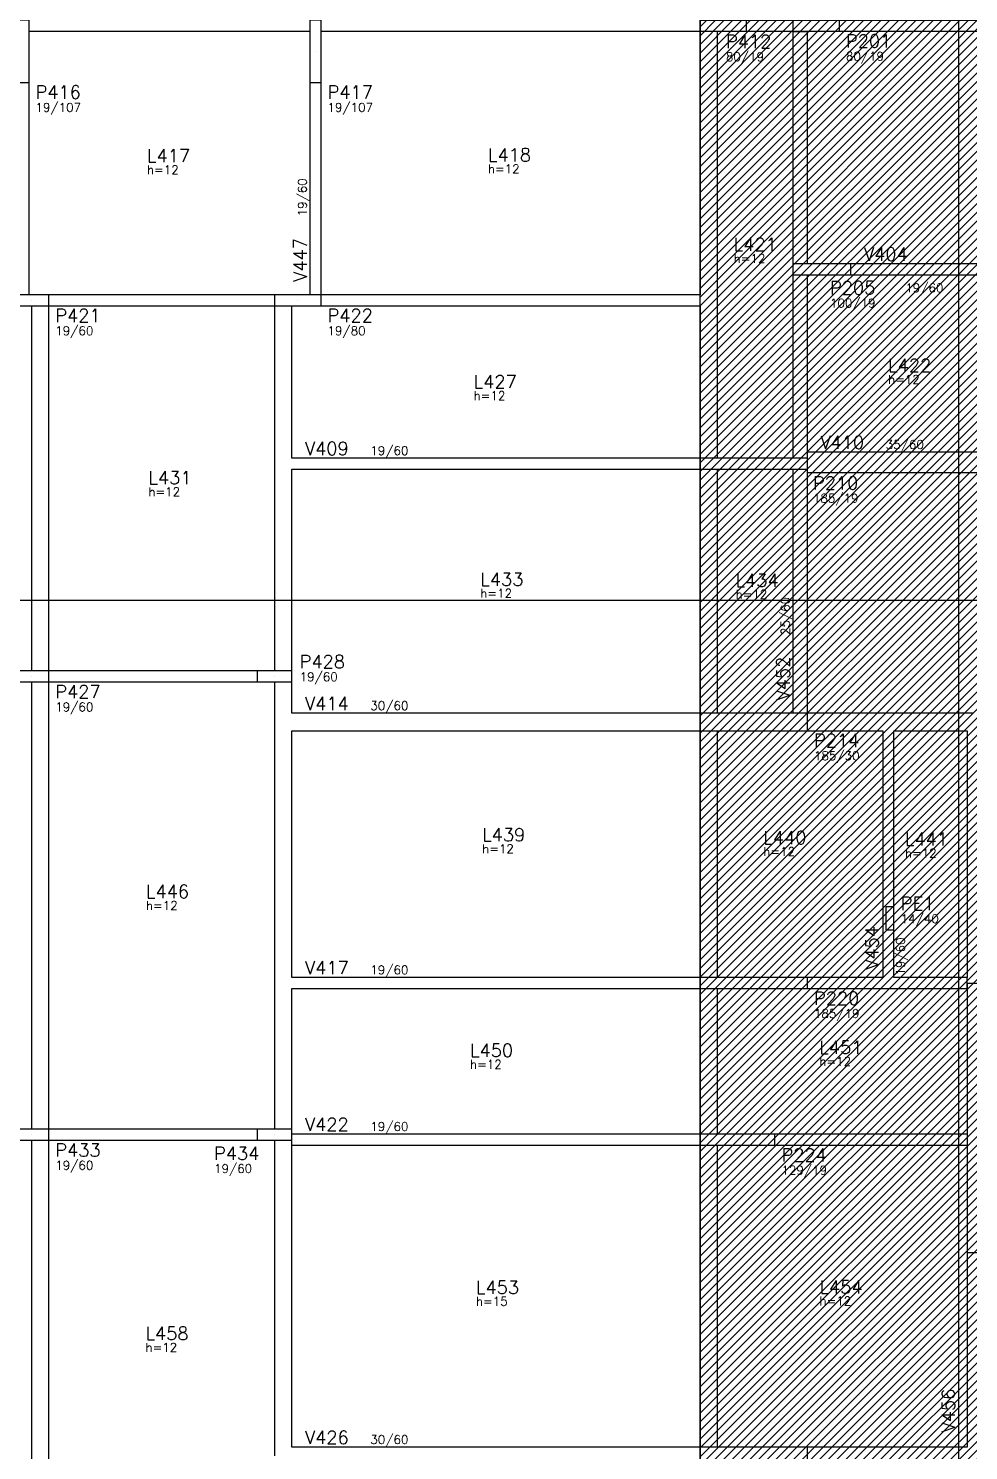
# Model space of a CAD drawing. Extents: x -9640 to 3028, y -572 to 5735.
# Drawn here: x -3574 to -1954, y 1861 to 4313 of the extents above; entities that cross this region are included whole.
import ezdxf

# ---------------------------------------------------------------- set-up
doc = ezdxf.new("R2010")
doc.units = 0
doc.header["$LTSCALE"] = 100
doc.header["$MEASUREMENT"] = 0
doc.linetypes.add('ESTILO_TQS_0004', pattern=[2.4, 1.5, 0.2, 0.15, -0.2, 0.15, -0.2])
for name, color, linetype in [('01', 7, 'CONTINUOUS'), ('10', 7, 'CONTINUOUS'), ('11', 7, 'CONTINUOUS'), ('12', 7, 'CONTINUOUS'), ('13', 7, 'CONTINUOUS'), ('18', 4, 'CONTINUOUS'), ('2', 5, 'CONTINUOUS'), ('205', 5, 'ESTILO_TQS_0004'), ('242', 7, 'CONTINUOUS'), ('3', 1, 'CONTINUOUS'), ('8', 7, 'CONTINUOUS'), ('9', 3, 'CONTINUOUS')]:
    doc.layers.add(name, color=color, linetype=linetype)
doc.styles.get("Standard").update_dxf_attribs({"font": 'ROMANS.SHX'})

msp = doc.modelspace()

# ---------------------------------------------------------------- hatches: boundary and pattern name
at = {"layer": '205', "linetype": 'Continuous'}
h = msp.add_hatch(dxfattribs=at)
h.set_pattern_fill('ANSI31', color=256, scale=85)
edge = h.paths.add_edge_path()
edge.add_line((-2416.626021, 4326.596), (-1386.626, 4326.596))
edge.add_line((-1386.626, 4326.596), (-1386.626, 4307.596))
edge.add_line((-1386.626, 4307.596), (-1442.626, 4307.596))
edge.add_line((-1442.626, 4307.596), (-1442.626, 2972.596))
edge.add_line((-1442.626, 2972.596), (-1252.626443, 2972.596))
edge.add_line((-1252.626443, 2972.596), (-1252.626443, 2896.596))
edge.add_line((-1252.626443, 2896.596), (-1246.626, 2896.596))
edge.add_line((-1246.626, 2896.596), (-1246.626, 2816.596))
edge.add_line((-1246.626, 2816.596), (-1252.626, 2816.596))
edge.add_line((-1252.626, 2816.596), (-1252.626, 2302.596))
edge.add_line((-1252.626, 2302.596), (-1442.626, 2302.596))
edge.add_line((-1442.626, 2302.596), (-1442.626, 1867.096))
edge.add_line((-1442.626, 1867.096), (-1341.626, 1867.096))
edge.add_line((-1341.626, 1867.096), (-1341.626, 1837.096))
edge.add_line((-1341.626, 1837.096), (-1442.626, 1837.096))
edge.add_line((-1442.626, 1837.096), (-1442.626, 661.596))
edge.add_line((-1442.626, 661.596), (-1386.626, 661.596026))
edge.add_line((-1386.626, 661.596026), (-1386.626, 642.596))
edge.add_line((-1386.626, 642.596), (-2446.626007, 642.596026))
edge.add_line((-2446.626007, 642.596026), (-2446.626007, 661.596026))
edge.add_line((-2446.626007, 661.596026), (-2416.626007, 661.596026))
edge.add_line((-2416.626007, 661.596026), (-2416.626007, 4326.596))

# ---------------------------------------------------------------- linework, layer by layer
at = {"layer": '01'}
for points in [[(-3572.626, 4307.596), (-3088.626, 4307.596)], [(-3069.626, 4307.596), (-2731.626004, 4307.596)], [(-2731.626004, 4307.596), (-2416.626021, 4307.596)], [(-2416.626007, 4307.596), (-2416.626007, 3853.596)], [(-2386.626007, 3844.096), (-2386.626007, 4307.596)], [(-2336.626021, 4307.596), (-2256.626021, 4307.596)], [(-2256.626043, 4307.096), (-2256.626043, 3906.596)], [(-2256.626043, 4307.096), (-2231.626043, 4307.096)], [(-2231.626043, 3906.596), (-2231.626043, 4307.096)], [(-2176.626021, 4307.596), (-2062.126, 4307.596)], [(-2062.126, 4307.596), (-1822.626, 4307.596)], [(-3572.626, 3853.596), (-3572.626, 4219.596)], [(-3088.626, 4219.596), (-3088.626, 3853.596)], [(-3069.626, 3853.596), (-3069.626, 4219.596)], [(-1891.626, 3906.596), (-2156.626024, 3906.596)], [(-2256.626043, 3887.596), (-2256.626043, 3571.596031)], [(-2231.626043, 3571.596031), (-2231.626043, 3887.596)], [(-2156.626024, 3887.596), (-1891.626, 3887.596)], [(-3149.626, 3853.596), (-3538.626021, 3853.596)], [(-2416.626007, 3853.596), (-3069.626, 3853.596)], [(-3568.626021, 3834.596), (-3568.626021, 3205.096)], [(-3538.626021, 3205.096), (-3538.626021, 3834.596)], [(-3538.626021, 3834.596), (-3149.626021, 3834.596)], [(-3149.626021, 3834.596), (-3149.626021, 3562.096031)], [(-3119.626021, 3571.596031), (-3119.626021, 3834.596)], [(-3069.626, 3834.596), (-2416.626007, 3834.596)], [(-2416.626007, 3834.596), (-2416.626007, 3571.596031)], [(-2386.626007, 3571.596031), (-2386.626007, 3844.096)], [(-1891.626, 3582.096), (-2231.626043, 3582.096)], [(-3149.626021, 3562.096031), (-3149.626021, 3205.096)], [(-2416.626007, 3571.596031), (-3119.626021, 3571.596031)], [(-3119.626021, 3205.096), (-3119.626021, 3552.596031)], [(-3119.626021, 3552.596031), (-2416.626007, 3552.596031)], [(-2416.626007, 3552.596031), (-2416.626007, 3132.096)], [(-2386.626007, 3132.096), (-2386.626007, 3552.596031)], [(-2256.626043, 3552.596031), (-2256.626043, 3132.096)], [(-2231.626043, 3547.096), (-2231.626043, 3552.596031)], [(-2231.626043, 3132.096), (-2231.626043, 3547.096)], [(-2231.626043, 3547.096), (-1891.626, 3547.096)], [(-3179.626021, 3205.096), (-3538.626021, 3205.096)], [(-3568.626021, 3186.096), (-3568.626021, 2415.096)], [(-3538.626021, 2415.096), (-3538.626021, 3186.096)], [(-3538.626021, 3186.096), (-3179.626021, 3186.096)], [(-3149.626021, 3186.096), (-3149.626021, 3117.096)], [(-3119.626021, 3132.096), (-3119.626021, 3186.096)], [(-3149.626021, 3117.096), (-3149.626021, 2667.096)], [(-2416.626007, 3132.096), (-3119.626021, 3132.096)], [(-2092.126043, 3132.096), (-2231.626043, 3132.096)], [(-1947.126, 3132.096), (-2092.126043, 3132.096)], [(-3119.626021, 2676.596), (-3119.626021, 3102.096)], [(-3119.626021, 3102.096), (-2416.626007, 3102.096)], [(-2416.626007, 3102.096), (-2416.626007, 2676.596)], [(-2386.626007, 2676.596), (-2386.626007, 3102.096)], [(-2231.626043, 3102.096), (-2101.626043, 3102.096)], [(-2101.626043, 3102.096), (-2101.626043, 2778.596)], [(-2082.626043, 3102.096), (-1956.626, 3102.096)], [(-2082.626043, 2798.596), (-2082.626043, 3102.096)], [(-1956.626, 3102.096), (-1956.626, 2676.596)], [(-2101.626043, 2778.596), (-2101.626043, 2676.596)], [(-2082.626043, 2676.596), (-2082.626043, 2758.596)], [(-2416.626007, 2676.596), (-3119.626021, 2676.596)], [(-2101.626043, 2676.596), (-2231.626043, 2676.596)], [(-1956.626, 2676.596), (-2082.626043, 2676.596)], [(-1956.626, 2666.596), (-1956.626, 2676.596)], [(-3149.626021, 2667.096), (-3149.626021, 2415.096)], [(-3119.626021, 2415.096), (-3119.626021, 2657.596)], [(-3119.626021, 2657.596), (-2416.626007, 2657.596)], [(-2416.626007, 2657.596), (-2416.626007, 2406.596)], [(-2386.626007, 2406.596), (-2386.626007, 2657.596)], [(-2231.626043, 2657.596), (-2092.126043, 2657.596)], [(-2092.126043, 2657.596), (-1956.626, 2657.596)], [(-1956.626, 2657.596), (-1956.626, 2666.596)], [(-3179.626021, 2415.096), (-3538.626021, 2415.096)], [(-2416.626007, 2406.596), (-3119.626021, 2406.596)], [(-1956.626, 2406.596), (-2287.626007, 2406.596)], [(-3568.626021, 2396.096), (-3568.626021, 1646.096)], [(-3538.626021, 1646.096), (-3538.626021, 2396.096)], [(-3538.626021, 2396.096), (-3179.626021, 2396.096)], [(-3149.626021, 2396.096), (-3149.626021, 1852.096)], [(-3119.626021, 2387.596), (-3119.626021, 2396.096)], [(-3119.626021, 1867.096), (-3119.626021, 2387.596)], [(-3119.626021, 2387.596), (-2416.626007, 2387.596)], [(-2416.626007, 2387.596), (-2416.626007, 1867.096)], [(-2386.626007, 1867.096), (-2386.626007, 2387.596)], [(-2287.626007, 2387.596), (-1956.626, 2387.596)], [(-1956.626, 2202.596), (-1956.626, 1867.096)], [(-2416.626007, 1867.096), (-3119.626021, 1867.096)], [(-1956.626, 1867.096), (-2231.626043, 1867.096)]]:
    msp.add_lwpolyline(points, dxfattribs=at)
at = {"layer": '18'}
for p, q in [((-1971.623768, 5249.096126), (-1971.623768, -248.404)), ((246.876232, 3326.596), (-9253.123768, 3326.596))]:
    msp.add_line(p, q, dxfattribs=at)
at = {"layer": '2'}
msp.add_lwpolyline([(-2096.626043, 2758.596), (-2082.626043, 2758.596), (-2082.626043, 2798.596), (-2096.626043, 2798.596), (-2096.626043, 2758.596)], dxfattribs=at)
at = {"layer": '205', "linetype": 'Continuous'}
msp.add_lwpolyline([(-2416.626021, 4326.596), (-1386.626, 4326.596), (-1386.626, 4307.596), (-1442.626, 4307.596), (-1442.626, 2972.596), (-1252.626443, 2972.596), (-1252.626443, 2896.596), (-1246.626, 2896.596), (-1246.626, 2816.596), (-1252.626, 2816.596), (-1252.626, 2302.596), (-1442.626, 2302.596), (-1442.626, 1867.096), (-1341.626, 1867.096), (-1341.626, 1837.096), (-1442.626, 1837.096), (-1442.626, 661.596), (-1386.626, 661.596026), (-1386.626, 642.596), (-2446.626007, 642.596026), (-2446.626007, 661.596026), (-2416.626007, 661.596026), (-2416.626007, 4326.596)], dxfattribs=at)
at = {"layer": '242'}
for p, q in [((-3079.126, 4273.096), (-3079.126, 4273.096)), ((-2206.626024, 3897.096), (-2206.626024, 3897.096)), ((-3568.626021, 3844.096), (-3568.626021, 3844.096)), ((-3109.626, 3844.096), (-3109.626, 3844.096)), ((-2324.126025, 3562.096031), (-2324.126025, 3562.096031)), ((-3568.626021, 3195.596), (-3568.626021, 3195.596)), ((-3149.626021, 3195.596), (-3149.626021, 3195.596)), ((-2324.126025, 3117.096), (-2324.126025, 3117.096)), ((-2089.626043, 2778.596), (-2089.626043, 2778.596)), ((-2324.126025, 2667.096), (-2324.126025, 2667.096)), ((-3568.626021, 2405.596), (-3568.626021, 2405.596)), ((-3149.626021, 2405.596), (-3149.626021, 2405.596)), ((-2352.126007, 2397.096), (-2352.126007, 2397.096))]:
    msp.add_line(p, q, dxfattribs=at)
at = {"layer": '3'}
for points in [[(-3591.626, 4219.596), (-3572.626, 4219.596), (-3572.626, 4326.596), (-3591.626, 4326.596), (-3591.626, 4219.596)], [(-3088.626, 4219.596), (-3069.626, 4219.596), (-3069.626, 4326.596), (-3088.626, 4326.596), (-3088.626, 4219.596)], [(-2416.626021, 4307.596), (-2336.626021, 4307.596), (-2336.626021, 4326.596), (-2416.626021, 4326.596), (-2416.626021, 4307.596)], [(-2256.626021, 4307.596), (-2176.626021, 4307.596), (-2176.626021, 4326.596), (-2256.626021, 4326.596), (-2256.626021, 4307.596)], [(-2256.626024, 3887.596), (-2156.626024, 3887.596), (-2156.626024, 3906.596), (-2256.626024, 3906.596), (-2256.626024, 3887.596)], [(-3538.626021, 3834.596), (-3538.626021, 3853.596), (-3598.626021, 3853.596), (-3598.626021, 3834.596), (-3538.626021, 3834.596)], [(-3069.626, 3834.596), (-3069.626, 3853.596), (-3149.626, 3853.596), (-3149.626, 3834.596), (-3069.626, 3834.596)], [(-2416.626007, 3552.596031), (-2231.626043, 3552.596031), (-2231.626043, 3571.596031), (-2416.626007, 3571.596031), (-2416.626007, 3552.596031)], [(-3538.626021, 3186.096), (-3538.626021, 3205.096), (-3598.626021, 3205.096), (-3598.626021, 3186.096), (-3538.626021, 3186.096)], [(-3119.626021, 3186.096), (-3119.626021, 3205.096), (-3179.626021, 3205.096), (-3179.626021, 3186.096), (-3119.626021, 3186.096)], [(-2416.626007, 3102.096), (-2231.626043, 3102.096), (-2231.626043, 3132.096), (-2416.626007, 3132.096), (-2416.626007, 3102.096)], [(-2416.626007, 2657.596), (-2231.626043, 2657.596), (-2231.626043, 2676.596), (-2416.626007, 2676.596), (-2416.626007, 2657.596)], [(-1712.626, 2202.596), (-1712.626, 2221.596), (-1937.626, 2221.596), (-1937.626, 2647.596), (-1712.626, 2647.596), (-1712.626, 2666.596), (-1956.626, 2666.596), (-1956.626, 2202.596), (-1712.626, 2202.596)], [(-3538.626021, 2396.096), (-3538.626021, 2415.096), (-3598.626021, 2415.096), (-3598.626021, 2396.096), (-3538.626021, 2396.096)], [(-3119.626021, 2396.096), (-3119.626021, 2415.096), (-3179.626021, 2415.096), (-3179.626021, 2396.096), (-3119.626021, 2396.096)], [(-2416.626007, 2387.596), (-2287.626007, 2387.596), (-2287.626007, 2406.596), (-2416.626007, 2406.596), (-2416.626007, 2387.596)], [(-2416.626007, 1837.096), (-2231.626043, 1837.096), (-2231.626043, 1867.096), (-2416.626007, 1867.096), (-2416.626007, 1837.096)]]:
    msp.add_lwpolyline(points, dxfattribs=at)

# ---------------------------------------------------------------- texts
at = {"layer": '10', "linetype": 'Continuous'}
for s, p in [('L417', (-3369.328627, 4081.828368)), ('L418', (-2782.148976, 4083.326746)), ('L421', (-2358.677876, 3928.939447)), ('L422', (-2092.715391, 3720.482364)), ('L427', (-2806.658477, 3692.464513)), ('L431', (-3366.935727, 3526.81439)), ('L433', (-2795.204881, 3351.851409)), ('L434', (-2355.548135, 3350.023092)), ('L439', (-2792.054947, 2911.455549)), ('L440', (-2307.607083, 2906.588738)), ('L441', (-2063.796997, 2903.974934)), ('L446', (-3371.177546, 2813.715837)), ('L450', (-2812.862907, 2539.913039)), ('L451', (-2211.091466, 2545.022767)), ('L453', (-2802.690146, 2131.420459)), ('L454', (-2210.955006, 2132.04893)), ('L458', (-3372.038199, 2052.096793))]:
    msp.add_text(s, height=22.5, dxfattribs=at).set_placement(p)
at = {"layer": '11', "linetype": 'Continuous'}
for s, rotation, p in [('19/60', 90, (-3094.251, 3988.596)), ('19/60', 360, (-2062.986478, 3857.759754)), ('25/60', 90, (-2262.251043, 3267.096)), ('30/60', 360, (-2984.626021, 3137.721)), ('19/60', 90, (-2063.876043, 2680.096))]:
    msp.add_text(s, height=15, rotation=rotation, dxfattribs=at).set_placement(p)
for s, p in [('35/60', (-2096.626043, 3587.721)), ('19/60', (-2984.626021, 3577.221031)), ('19/60', (-2984.626021, 2682.221)), ('19/60', (-2984.626021, 2412.221)), ('30/60', (-2984.626021, 1872.721))]:
    msp.add_text(s, height=15, dxfattribs=at).set_placement(p)
at = {"layer": '12', "linetype": 'Continuous'}
for s, p in [('80/19', (-2372.0724, 4256.237345)), ('80/19', (-2165.376021, 4256.971)), ('19/107', (-3561.376, 4168.971)), ('19/107', (-3058.376, 4168.971)), ('100/19', (-2192.825418, 3831.698845)), ('19/60', (-3527.376021, 3783.971)), ('19/80', (-3058.376, 3783.971)), ('185/19', (-2222.097656, 3495.192151)), ('19/60', (-3106.405098, 3187.428323)), ('19/60', (-3527.376021, 3135.471)), ('185/30', (-2220.376043, 3051.471)), ('14/40', (-2070.933686, 2770.517666)), ('185/19', (-2220.376043, 2606.971)), ('19/60', (-3527.376021, 2345.471)), ('19/60', (-3253.866589, 2339.79349)), ('129/19', (-2276.376007, 2336.971))]:
    msp.add_text(s, height=15, dxfattribs=at).set_placement(p)
at = {"layer": '13', "linetype": 'Continuous'}
for s, p in [('h=12', (-3369.328627, 4061.428368)), ('h=12', (-2782.148976, 4062.926746)), ('h=12', (-2358.677876, 3908.539447)), ('h=12', (-2092.715391, 3700.082364)), ('h=12', (-2806.658477, 3672.064513)), ('h=12', (-3366.935727, 3506.41439)), ('h=12', (-2795.204881, 3331.451409)), ('h=12', (-2355.548135, 3329.623092)), ('h=12', (-2792.054947, 2891.055549)), ('h=12', (-2307.607083, 2886.188738)), ('h=12', (-2063.796997, 2883.574934)), ('h=12', (-3371.177546, 2793.315837)), ('h=12', (-2812.862907, 2519.513039)), ('h=12', (-2211.091466, 2524.622767)), ('h=15', (-2802.690146, 2111.020459)), ('h=12', (-2210.955006, 2111.64893)), ('h=12', (-3372.038199, 2031.696793))]:
    msp.add_text(s, height=15, dxfattribs=at).set_placement(p)
at = {"layer": '8', "linetype": 'Continuous'}
for s, rotation, p in [('V447', 90, (-3094.251, 3876.096)), ('V404', 360, (-2134.126024, 3912.221)), ('V452', 90, (-2262.251043, 3154.596)), ('V414', 360, (-3097.126021, 3137.721)), ('V454', 90, (-2109.122551, 2690.209119)), ('V456', 90, (-1977.561338, 1892.785654))]:
    msp.add_text(s, height=22.5, rotation=rotation, dxfattribs=at).set_placement(p)
for s, p in [('V410', (-2209.126043, 3587.721)), ('V409', (-3097.126021, 3577.221031)), ('V417', (-3097.126021, 2682.221)), ('V422', (-3097.126021, 2412.221)), ('V426', (-3097.126021, 1872.721))]:
    msp.add_text(s, height=22.5, dxfattribs=at).set_placement(p)
at = {"layer": '9', "linetype": 'Continuous'}
for s, p in [('P412', (-2372.0724, 4278.737345)), ('P201', (-2165.376021, 4279.471)), ('P416', (-3561.376, 4191.471)), ('P417', (-3058.376, 4191.471)), ('P205', (-2192.825418, 3854.198845)), ('P421', (-3527.376021, 3806.471)), ('P422', (-3058.376, 3806.471)), ('P210', (-2222.097656, 3517.692151)), ('P428', (-3106.405098, 3209.928323)), ('P427', (-3527.376021, 3157.971)), ('P214', (-2220.376043, 3073.971)), ('PE1', (-2070.933686, 2793.017666)), ('P220', (-2220.376043, 2629.471)), ('P433', (-3527.376021, 2367.971)), ('P434', (-3253.866589, 2362.29349)), ('P224', (-2276.376007, 2359.471))]:
    msp.add_text(s, height=22.5, dxfattribs=at).set_placement(p)

doc.saveas('drawing.dxf')
